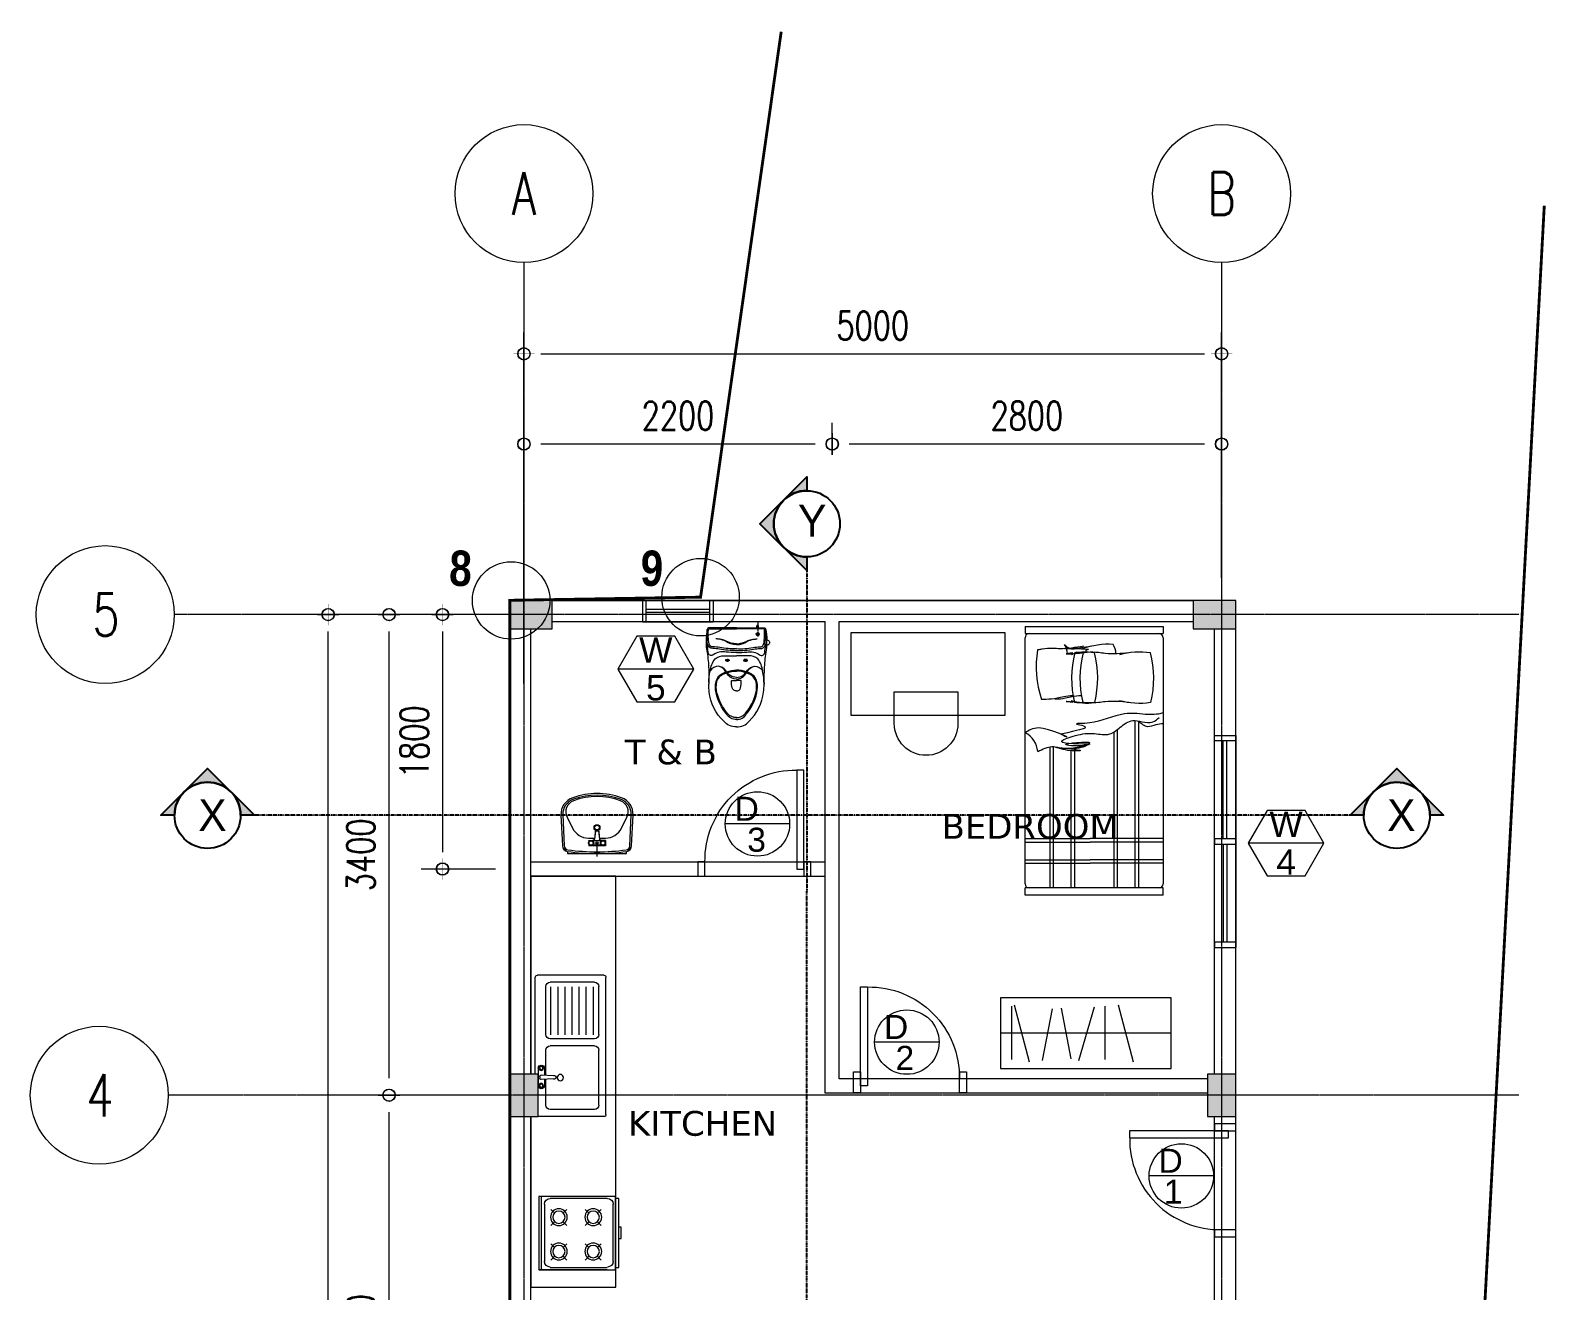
# Model space of a CAD drawing. Header units: millimetres. Extents: x 1634676 to 2568129, y -408635 to -190573.
# Drawn here: x 2377132 to 2387853, y -300348 to -291432 of the extents above; entities that cross this region are included whole.
import ezdxf
from ezdxf.enums import TextEntityAlignment as Align

# ---------------------------------------------------------------- set-up
doc = ezdxf.new("R2010")
doc.units = ezdxf.units.MM
doc.header["$MEASUREMENT"] = 0
doc.linetypes.add('PHANTOM', pattern=[2.5, 1.25, -0.25, 0.25, -0.25, 0.25, -0.25])
doc.linetypes.add('PHANTOM2', pattern=[1.25, 0.625, -0.125, 0.125, -0.125, 0.125, -0.125])
doc.layers.get('0').update_dxf_attribs({"lineweight": 15})
doc.layers.get('Defpoints').update_dxf_attribs({"color": 250})
for name, color, linetype, lineweight in [('.1', 1, 'Continuous', 9), ('.15', 7, 'Continuous', 15), ('.2', 2, 'Continuous', 20), ('.4', 4, 'Continuous', 40), ('door window tag', 1, 'Continuous', 9), ('ST-ANNOT_A', 74, 'Continuous', 20), ('ST-DIM_E', 250, 'Continuous', 13), ('ST-GRID_E', 250, 'PHANTOM', 15), ('ST-HATCH_E', 250, 'Continuous', 9), ('text 3', 3, 'Continuous', 0)]:
    doc.layers.add(name, color=color, linetype=linetype, lineweight=lineweight)
for name, color, linetype in [('3', 3, 'Continuous'), ('Layer3', 3, 'Continuous'), ('TXT', 4, 'Continuous')]:
    doc.layers.add(name, color=color, linetype=linetype)
doc.styles.add('ARIAL', font='arial.ttf')
doc.styles.add('ST_TEXT', font='romans.shx', dxfattribs={"width": 0.75})
doc.styles.get("Standard").update_dxf_attribs({"font": 'GOTHIC.TTF'})
doc.styles.add('txt100-1', font='swisscb.ttf', dxfattribs={"height": 0.35})
doc.styles.add('VERDANA', font='verdana.ttf')
doc.dimstyles.new('ST_D100', dxfattribs={"dimscale": 100, "dimtxt": 2, "dimasz": 1.2, "dimexe": 1.5, "dimexo": 1, "dimgap": 1, "dimtad": 1, "dimdec": 0, "dimzin": 1, "dimdsep": 46, "dimtxsty": 'ST_TEXT', "dimblk": 'OpenIndicator', "dimcen": 1, "dimclrd": 256, "dimclre": 256, "dimclrt": 7, "dimadec": 0, "dimazin": 0, "dimtfac": 1, "dimtdec": 0, "dimtix": 1, "dimtmove": 2, "dimatfit": 3, "dimldrblk": 'OPEN90', "dimfxl": 0.075, "dimlwd": -1, "dimlwe": -1, "dimarcsym": 0})

# ---------------------------------------------------------------- blocks, each defined once
blk = doc.blocks.new('546456464')
at = {"layer": '.1', "color": 3}
for points in [[(1493407, -121083), (1493407, -121567), (1493407, -121025), (1493926, -121025), (1493926, -121567), (1493407, -121567)], [(1493423, -121025), (1493423, -121001), (1493910, -121001), (1493910, -121025)], [(1493627, -121001), (1493627, -120985), (1493709, -120985), (1493709, -121001)], [(1493423, -121488), (1493423, -121083)], [(1493466, -121041), (1493870, -121041)], [(1493505, -121154), (1493476, -121125)], [(1493563, -121154), (1493590, -121125)], [(1493748, -121154), (1493719, -121125)], [(1493807, -121154), (1493833, -121125)], [(1493910, -121083), (1493910, -121488)], [(1493505, -121210), (1493476, -121239)], [(1493563, -121210), (1493590, -121239)], [(1493748, -121210), (1493719, -121239)], [(1493807, -121210), (1493833, -121239)], [(1493505, -121398), (1493476, -121369)], [(1493505, -121453), (1493476, -121482)], [(1493563, -121398), (1493590, -121369)], [(1493563, -121453), (1493590, -121482)], [(1493748, -121398), (1493719, -121369)], [(1493748, -121453), (1493719, -121482)], [(1493807, -121398), (1493833, -121369)], [(1493807, -121453), (1493833, -121482)], [(1493926, -121551), (1493407, -121551)], [(1493870, -121527), (1493466, -121527)]]:
    blk.add_lwpolyline(points, dxfattribs=at)
for centre, radius in [((1493536, -121182), 59.5), ((1493536, -121182), 43.6), ((1493779, -121182), 59.5), ((1493779, -121182), 43.6), ((1493536, -121425), 59.5), ((1493536, -121425), 43.6), ((1493779, -121425), 59.5), ((1493779, -121425), 43.6)]:
    blk.add_circle(centre, radius, dxfattribs=at)
for centre, start, end in [((1493467, -121082), 90, 180), ((1493871, -121082), 0, 90), ((1493467, -121486), 180, 270), ((1493871, -121486), 270, 360)]:
    blk.add_arc(centre, 41, start, end, dxfattribs=at)
blk = doc.blocks.new('2459551449479')
at = {"layer": 'ST-HATCH_E', "color": 1}
for p, q in [((290, 26), (282, 26)), ((312, 26), (282, 26)), ((297, 41), (297, 11)), ((379, 26), (317, 26)), ((342, 32), (357, 32)), ((359, 30), (342, 30)), ((359, 21), (342, 21)), ((342, 19), (357, 19)), ((359, 30), (357, 32)), ((357, 32), (357, 19)), ((359, 21), (357, 19)), ((359, 30), (359, 21)), ((122, -60), (102, -60)), ((112, -64), (112, -44)), ((112, -76), (112, -56)), ((122, -188), (102, -188)), ((112, -172), (112, -192)), ((112, -184), (112, -204))]:
    blk.add_line(p, q, dxfattribs=at)
for points in [[(256, 87, 0.332977), (248, 107, 0.118319), (238, 109, 0.118319), (228, 107, 0.341044), (219, 87, 0.216749), (218, 84), (218, 81, 0.449928), (222, 78, -0.049432), (254, 78, 0.437007), (257, 81), (257, 85, 0.18933), (256, 87)], [(119, -54), (119, -66, -1), (106, -66), (106, -54, -1)], [(119, -54), (119, -66, -1), (106, -66), (106, -54, -1)], [(119, -194), (119, -182, 1), (106, -182), (106, -194, 1)], [(119, -194), (119, -182, 1), (106, -182), (106, -194, 1)]]:
    blk.add_lwpolyline(points, format="xyb", close=True, dxfattribs=at)
for points in [[(-358, -124, -0.232203), (-319, -35, -0.174433), (-112, 68, -0.03147), (-56, 71, -0.03147)], [(-307, -124, -0.25563), (-269, -55, -0.119659), (-118, 20, -0.103174), (-38, 21, -0.232408), (25, -35, -0.090344), (42, -107), (43, -124)], [(-293, -126, -0.219956), (-265, -63, -0.118286), (-117, 13, -0.109776), (-40, 14, -0.232044), (18, -38, -0.09043), (35, -107), (36, -125)], [(219, 89, 0.041013), (154, 80, -0.023082), (34, 71, -0.020841), (-56, 71)], [(-56, 71, -0.052513), (37, 61, -0.139783), (123, 26, -0.164142), (145, -37), (145, -124)], [(-20, -125, -0.222287), (5, -68, -0.029027), (44, -39, 0.208424), (70, 3, 0.292075), (37, 62)], [(-8, -124, -0.140617), (4, -80, -0.093588), (42, -47, 0.23322), (70, 3, 0.255018)], [(167, -124, -0.027608), (171, -51, 0.074263), (170, -2, 0.10869), (151, 39, -0.57652), (168, 76, -0.012948), (218, 81, -0.012948)], [(183, -124, -0.057944), (191, -3, 0.052815), (195, 43, -0.293076), (219, 79, -0.293076)], [(195, -124, -0.05798), (203, -7, 0.05248), (207, 42, -0.359755), (230, 69, -0.063624), (326, 74, -0.41741), (336, 64), (336, -124)], [(256, 87, 0.181108), (254, 88, 0.048177), (221, 87, 0.150706), (219, 87)], [(224, -124, -0.15044), (247, -48, 0.048879), (256, -25, 0.061537), (264, 22)], [(230, -124, -0.122769), (249, -51, 0.082103), (260, -19, 0.036414), (264, 22)], [(342, -124), (342, 68, 0.37029), (330, 83, 0.045983), (259, 90, 0.001799), (256, 90, 0.001799)], [(257, 83, -0.01864), (330, 83)], [(-104, -124, -0.341543), (-83, -95, -0.07795), (-35, -90, -0.460293), (-30, -97, 0.021492), (-31, -124)], [(-358, -124, 0.232203), (-319, -214, 0.174433), (-112, -317, 0.03147), (-56, -320, 0.03147)], [(-307, -124, 0.25563), (-269, -193, 0.119659), (-118, -269, 0.103174), (-38, -269, 0.232408), (25, -214, 0.090344), (42, -142), (43, -124)], [(-293, -123, 0.219956), (-265, -186, 0.118286), (-117, -262, 0.109776), (-40, -263, 0.232044), (18, -211, 0.09043), (35, -142), (36, -124)], [(-104, -124, 0.341543), (-83, -154, 0.07795), (-35, -159, 0.460293), (-30, -152, -0.021492), (-31, -124)], [(342, -124), (342, -317, -0.37029), (330, -332, -0.045983), (259, -339, -0.066349), (154, -329, 0.023082), (34, -320, 0.020841), (-56, -320)], [(-44, -320, 0.045619), (37, -310, 0.139783), (123, -275, 0.164142), (145, -212), (145, -124)], [(-20, -125, 0.217716), (5, -181, 0.029027), (44, -209, -0.208424), (70, -251, -0.292075), (37, -310)], [(-8, -124, 0.140617), (4, -168, 0.093588), (42, -202, -0.23322), (70, -251, -0.255018)], [(167, -124, 0.027608), (171, -198, -0.074263), (170, -246, -0.10869), (151, -288, 0.57652), (168, -325, 0.041432), (330, -332)], [(183, -124, 0.057944), (191, -244, -0.052815), (195, -291, 0.36261), (228, -330)], [(195, -124, 0.05798), (203, -242, -0.05248), (207, -291, 0.359755), (230, -318, 0.063624), (326, -323, 0.41741), (336, -313), (336, -124)], [(224, -124, 0.15044), (247, -201, -0.048879), (256, -224, -0.061537), (264, -271)], [(230, -124, 0.122769), (249, -198, -0.082103), (260, -230, -0.036414), (264, -271)]]:
    blk.add_lwpolyline(points, format="xyb", dxfattribs=at)
blk.add_circle((297, 26), 10.3, dxfattribs=at)
blk = doc.blocks.new('2459551449502')
at = {"layer": '.2', "color": 1, "linetype": 'Continuous', "ltscale": 3}
blk.add_blockref('2459551449479', (-295, 337), dxfattribs=at)
blk = doc.blocks.new('2459551460706')
at = {"color": 2}
for points in [[(339, -202), (389, -202), (389, 498), (339, 498)], [(-361, -252), (-311, -252), (-311, -102), (-361, -102)], [(389, -252), (439, -252), (439, -102), (389, -102)]]:
    blk.add_lwpolyline(points, close=True, dxfattribs=at)
at = {"color": 8}
blk.add_arc((329, -142), 640, 89.0793, 180.9207, dxfattribs=at)
blk = doc.blocks.new('2459551463564')
at = {"color": 2}
for points in [[(100, 50), (50, 50), (50, 750), (100, 750)], [(50, 0), (0, 0), (0, 100), (50, 100)], [(800, 0), (750, 0), (750, 100), (800, 100)]]:
    blk.add_lwpolyline(points, close=True, dxfattribs=at)
at = {"color": 8}
blk.add_arc((110, 110), 640, 359.0793, 90.9207, dxfattribs=at)
blk = doc.blocks.new('2459551449490')
at = {"layer": 'ST-HATCH_E', "color": 1}
for p, q in [((-85, -54), (-45, -51)), ((-84, -55), (-85, -54)), ((-84, -77), (-85, -78)), ((-85, -78), (-45, -81)), ((-84, -55), (-30, -49)), ((-84, -77), (-30, -83)), ((-19, -7), (-19, -33)), ((-19, -7), (-8, -7)), ((-15, -8), (-19, -7)), ((-19, -124), (-19, -99)), ((-15, -8), (-9, -8)), ((-15, -8), (-15, -13)), ((-15, -35), (-15, -97)), ((95, -66), (2, -66)), ((8, -7), (19, -7)), ((9, -8), (15, -8)), ((15, -8), (19, -7)), ((15, -8), (15, -13)), ((15, -35), (15, -97)), ((19, -7), (19, -124)), ((74, -45), (74, -87)), ((-19, -124), (-8, -124)), ((-15, -124), (-19, -124)), ((-15, -124), (-15, -118)), ((-15, -124), (-9, -124)), ((8, -124), (19, -124)), ((9, -124), (15, -124)), ((15, -124), (15, -118)), ((15, -124), (19, -124))]:
    blk.add_line(p, q, dxfattribs=at)
for points in [[(-320, -238, 0.328153), (-197, -321), (19, -311, 0.357797), (59, -276, 0.075286), (59, 144, 0.357797), (19, 179), (-197, 189, 0.328153), (-320, 107, 0.174703)], [(20, -298, 0.362688), (48, -272, 0.067947), (48, 141, 0.362688), (20, 166), (-199, 176, 0.329049), (-310, 101, 0.173013), (-310, -233, 0.329049), (-199, -308)]]:
    blk.add_lwpolyline(points, format="xyb", close=True, dxfattribs=at)
for points in [[(-35, -50), (-35, -5, 0.283963), (-105, 107), (-183, 146, 0.447772), (-299, 100, 0.176211), (-299, -232, 0.447772), (-183, -278), (-105, -239, 0.283963), (-35, -127), (-35, -82, 0.283963)], [(-97, -54, 0.017579), (-98, -53, 2.077742)], [(-92, -53, 0.015817), (-93, -52, 2.688714)]]:
    blk.add_lwpolyline(points, format="xyb", dxfattribs=at)
blk.add_lwpolyline([(59, -275), (74, -275), (74, 143), (59, 143)], dxfattribs=at)
for centre, radius in [((-109, -66), 20.9), ((-109, -66), 16.7), ((0, -24), 18.4), ((0, -108), 18.4), ((0, -24), 14.4), ((0, -108), 14.4), ((0, -66), 7.95)]:
    blk.add_circle(centre, radius, dxfattribs=at)
for centre, radius, start, end in [((18, 103), 63.2, 52.845, 87.9653), ((-3, -66), 82.8, 171.872, 188.128), ((-3, -66), 81.8, 172.2121, 187.7879), ((-36, -33), 16.7, 285.0613, 0), ((-36, -99), 16.7, 0, 74.9387), ((-32, -33), 16.7, 275.9777, 353.3473), ((-32, -99), 16.7, 6.6527, 84.0223), ((-24, -24), 9.61, 315.8561, 44.1439), ((-24, -108), 9.61, 315.8561, 44.1439), ((0, 0), 9.61, 225.8561, 314.1439), ((0, -48), 9.61, 45.8561, 134.1439), ((0, -84), 9.61, 225.8561, 314.1439), ((24, -24), 9.61, 135.8561, 224.1439), ((24, -108), 9.61, 135.8561, 224.1439), ((0, -132), 9.61, 45.8561, 134.1439), ((18, -235), 63.2, 272.0347, 307.155)]:
    blk.add_arc(centre, radius, start, end, dxfattribs=at)
blk.add_point((74, -66), dxfattribs=at)
blk = doc.blocks.new('879789879789')
at = {"layer": 'ST-HATCH_E', "color": 1}
for p, q in [((1797798, -81433), (1797798, -80963)), ((1798783, -80948), (1797813, -80948)), ((1798218, -81023), (1797878, -81023)), ((1798507, -81023), (1798328, -81023)), ((1798455, -80969), (1798579, -80969)), ((1798455, -81012), (1798507, -81012)), ((1798510, -81076), (1798505, -80990)), ((1798515, -80980), (1798525, -80980)), ((1798531, -81077), (1798535, -80990)), ((1798718, -81023), (1798533, -81023)), ((1798534, -81012), (1798579, -81012)), ((1798798, -81433), (1798798, -80963)), ((1797848, -81368), (1797848, -81053)), ((1798219, -81059), (1797879, -81059)), ((1798219, -81109), (1797879, -81109)), ((1798248, -81368), (1798248, -81053)), ((1798298, -81368), (1798298, -81053)), ((1798510, -81076), (1798508, -81080)), ((1798517, -81094), (1798523, -81094)), ((1798532, -81080), (1798531, -81077)), ((1798748, -81368), (1798748, -81053)), ((1798219, -81159), (1797879, -81159)), ((1798219, -81209), (1797879, -81209)), ((1798219, -81259), (1797879, -81259)), ((1798219, -81309), (1797879, -81309)), ((1798219, -81359), (1797879, -81359)), ((1798783, -81448), (1797813, -81448)), ((1798218, -81398), (1797878, -81398)), ((1798718, -81398), (1798328, -81398))]:
    blk.add_line(p, q, dxfattribs=at)
for centre, radius in [((1798455, -80990), 15.9), ((1798455, -80990), 11.4), ((1798579, -80990), 15.9), ((1798579, -80990), 11.4), ((1798522, -81125), 22.7)]:
    blk.add_circle(centre, radius, dxfattribs=at)
for centre, radius, start, end in [((1797813, -80963), 15, 90, 180), ((1797878, -81053), 30, 90, 180), ((1798218, -81053), 30, 0, 90), ((1798328, -81053), 30, 90, 180), ((1798455, -80990), 21.5, 90, 270), ((1798515, -80990), 10, 90, 183.2996), ((1798525, -80990), 10, 357.0819, 90), ((1798579, -80990), 21.5, 270, 90), ((1798718, -81053), 30, 0, 90), ((1798783, -80963), 15, 0, 90), ((1798517, -81084), 10, 152.1728, 270), ((1798523, -81084), 10, 270, 24.7752), ((1797878, -81368), 30, 180, 270), ((1798218, -81368), 30, 270, 0), ((1798328, -81368), 30, 180, 270), ((1798718, -81368), 30, 270, 0), ((1797813, -81433), 15, 180, 270), ((1798783, -81433), 15, 270, 0)]:
    blk.add_arc(centre, radius, start, end, dxfattribs=at)
blk = doc.blocks.new('erwrwrwrwrw')
at = {"layer": '.1'}
for p, q in [((1155326, -12410), (1155326, -11433)), ((1155326, -11433), (1155376, -11433)), ((1155376, -12410), (1155376, -11433)), ((1155406, -11433), (1157146, -11433)), ((1157176, -11433), (1157176, -12410)), ((1157226, -11433), (1157176, -11433)), ((1157226, -11433), (1157226, -12410)), ((1155326, -12410), (1155376, -12410)), ((1157146, -12410), (1155406, -12410)), ((1157226, -12410), (1157176, -12410))]:
    blk.add_line(p, q, dxfattribs=at)
at = {"layer": '.1', "color": 250}
for p, q in [((1155551, -11433), (1155551, -11894)), ((1155576, -11433), (1155576, -11894)), ((1155701, -11433), (1155701, -11894)), ((1155726, -11433), (1155726, -11894)), ((1156373, -11608), (1155376, -11608)), ((1156373, -11633), (1155376, -11633)), ((1156346, -11758), (1155376, -11758)), ((1156346, -11783), (1155376, -11783)), ((1155551, -12410), (1155551, -11894)), ((1155576, -12410), (1155576, -11894)), ((1155701, -12410), (1155701, -11894)), ((1155726, -12410), (1155726, -11894)), ((1156478, -12060), (1155376, -12060)), ((1156495, -12085), (1155376, -12085)), ((1156560, -12210), (1155376, -12210)), ((1156557, -12235), (1155376, -12235))]:
    blk.add_line(p, q, dxfattribs=at)
at = {"layer": '.1'}
for centre, radius, start, end in [((1155406, -11463), 30, 90, 180), ((1156330, -11363), 160, 273.8468, 334.0362), ((1157146, -11463), 30, 0, 90), ((1156940, -12242), 730, 80.4929, 108.356), ((1157000, -11866), 316, 160.1865, 190.4708), ((1156860, -12492), 730, 75.7334, 103.5965), ((1156728, -11866), 316, 349.5292, 19.8135), ((1157028, -11597), 136, 271.9046, 301.478), ((1157135, -11771), 67.9, 121.6863, 187.7886), ((1156860, -12551), 730, 75.7334, 103.5965), ((1156940, -12585), 730, 80.4929, 81.7892), ((1156546, -12026), 554, 356.8474, 19.7008), ((1156860, -11245), 702, 255.8807, 284.7693), ((1157238, -12244), 554, 165.0587, 187.9122), ((1156490, -12244), 554, 352.0878, 14.9413), ((1157028, -11940), 136, 271.9046, 301.478), ((1156860, -11642), 702, 255.8807, 284.7693), ((1155406, -12380), 30, 180, 270), ((1157146, -12380), 30, 270, 0)]:
    blk.add_arc(centre, radius, start, end, dxfattribs=at)
for points, knots in [([(1156463, -11687), (1156457, -11701), (1156416, -11787), (1156544, -11539), (1156491, -11460), (1156473, -11433)], [0, 0, 0, 0, 0.0379544, 0.2406216, 0.3413751, 0.3413751, 0.3413751, 0.3413751]), ([(1156394, -11892), (1156379, -11861), (1156352, -11807), (1156375, -11607), (1156346, -11907), (1156343, -11707), (1156391, -11630), (1156356, -11557), (1156340, -11523)], [0, 0, 0, 0, 0.1195517, 0.2080731, 0.345833, 0.434523, 0.5519794, 0.6560864, 0.6560864, 0.6560864, 0.6560864]), ([(1156736, -11772), (1156734, -11748), (1156730, -11712), (1156714, -11650), (1156710, -11597), (1156710, -11560), (1156710, -11549)], [0.1046256, 0.1046256, 0.1046256, 0.1046256, 0.1680349, 0.2150907, 0.29477, 0.3274639, 0.3274639, 0.3274639, 0.3274639]), ([(1157086, -11846), (1157077, -11790), (1157064, -11719), (1157072, -11621), (1157068, -11568), (1157062, -11532), (1157060, -11522)], [0, 0, 0, 0, 0.1680349, 0.2150907, 0.29477, 0.3253986, 0.3253986, 0.3253986, 0.3253986]), ([(1156394, -11892), (1156386, -11859), (1156375, -11810), (1156395, -11646), (1156426, -11978), (1156350, -11765), (1156363, -11694), (1156372, -11647)], [0, 0, 0, 0, 0.114615, 0.171175, 0.3409631, 0.4240751, 0.5916314, 0.5916314, 0.5916314, 0.5916314]), ([(1156394, -11892), (1156395, -11782), (1156397, -11617), (1156465, -11811), (1156475, -11911), (1156449, -12031), (1156516, -12109), (1156571, -12182), (1156550, -12263), (1156540, -12333), (1156569, -12367), (1156581, -12381)], [0, 0, 0, 0, 0.1989213, 0.3004601, 0.4364272, 0.5446855, 0.632864, 0.7327237, 0.7977074, 0.8760429, 0.9289444, 0.9289444, 0.9289444, 0.9289444]), ([(1156736, -11831), (1156734, -11807), (1156730, -11771), (1156715, -11711), (1156711, -11671), (1156710, -11646)], [0.1046256, 0.1046256, 0.1046256, 0.1046256, 0.1680349, 0.2150907, 0.2891451, 0.2891451, 0.2891451, 0.2891451]), ([(1156604, -12282), (1156611, -12233), (1156619, -12101), (1156531, -11926), (1156544, -11735), (1156517, -11909), (1156494, -11821), (1156463, -11687)], [0.127935, 0.127935, 0.127935, 0.127935, 0.2747002, 0.529012, 0.6782215, 0.8560087, 0.9327095, 0.9327095, 0.9327095, 0.9327095]), ([(1156689, -11771), (1156694, -11714), (1156701, -11697), (1156684, -11884), (1156684, -11831), (1156687, -11793), (1156688, -11782)], [0, 0, 0, 0, 0.1680349, 0.2150907, 0.29477, 0.3274639, 0.3274639, 0.3274639, 0.3274639]), ([(1157039, -11771), (1157034, -11714), (1157027, -11697), (1157044, -11884), (1157044, -11831), (1157041, -11795), (1157040, -11784)], [0, 0, 0, 0, 0.1680349, 0.2150907, 0.29477, 0.3253986, 0.3253986, 0.3253986, 0.3253986]), ([(1157086, -11904), (1157077, -11849), (1157064, -11778), (1157072, -11679), (1157068, -11911), (1157062, -11875), (1157060, -11865)], [0, 0, 0, 0, 0.1680349, 0.2150907, 0.29477, 0.3253986, 0.3253986, 0.3253986, 0.3253986]), ([(1156689, -12168), (1156694, -12112), (1156701, -12040), (1156684, -11943), (1156684, -11889), (1156687, -11852), (1156688, -11841)], [0, 0, 0, 0, 0.1680349, 0.2150907, 0.29477, 0.3274639, 0.3274639, 0.3274639, 0.3274639]), ([(1157039, -12168), (1157034, -12112), (1157027, -12040), (1157044, -11943), (1157044, -11890), (1157041, -11853), (1157040, -11843)], [0, 0, 0, 0, 0.1680349, 0.2150907, 0.29477, 0.3253986, 0.3253986, 0.3253986, 0.3253986]), ([(1156537, -12410), (1156536, -12393), (1156533, -12356), (1156503, -12293), (1156538, -12256), (1156557, -12235)], [0, 0, 0, 0, 0.051779, 0.1122558, 0.1884361, 0.1884361, 0.1884361, 0.1884361]), ([(1156614, -12410), (1156611, -12399), (1156603, -12368), (1156603, -12325), (1156604, -12293), (1156604, -12282)], [0, 0, 0, 0, 0.0336705, 0.0971123, 0.1290624, 0.1290624, 0.1290624, 0.1290624])]:
    blk.add_open_spline(points, degree=3, knots=knots, dxfattribs=at)
blk = doc.blocks.new('DFGDGDG')
blk.add_wipeout([(1492594, -120456), (1492594, -120256), (1492294, -120256), (1492294, -120456)]).dxf.layer = 'ST-HATCH_E'
at = {"layer": 'ST-HATCH_E'}
blk.add_hatch(color=256, dxfattribs=at).paths.add_polyline_path([(1492294, -120256), (1492594, -120256), (1492594, -120456), (1492294, -120456)])
at = {"layer": '.15', "color": 6}
blk.add_lwpolyline([(1492294, -120456), (1492294, -120256), (1492594, -120256), (1492594, -120456)], close=True, dxfattribs=at)
blk = doc.blocks.new('2459551433472')
at = {"layer": '.2'}
for p, rotation in [((1492689, -118456), 180), ((1497525, -118456), 179.9999999999999), ((-120161, -1493944), 90), ((-115225, -1493944), 90), ((-120161, -1497271), 90), ((-115225, -1497271), 90), ((-120161, -1499472), 90), ((-115225, -1500572), 90), ((-120161, -1502422), 90), ((-115225, -1502422), 90)]:
    blk.add_blockref('DFGDGDG', p, dxfattribs=dict(at, rotation=rotation))
blk = doc.blocks.new('KJJHKJHKHJKHJKHJK')
at = {"color": 1}
blk.add_wipeout([(1752768.1, -135611.5), (1753768.1, -135611.5), (1753768.1, -135511.5), (1752768.1, -135511.5)], dxfattribs=at).dxf.layer = '.15'
at = {"layer": '.15', "color": 2}
for p, q in [((1753255.6, -135553.4), (1752793.1, -135553.4)), ((1753255.6, -135570.1), (1752793.1, -135570.1)), ((1753280.6, -135553.4), (1753743.1, -135553.4)), ((1753280.6, -135570.1), (1753743.1, -135570.1))]:
    blk.add_line(p, q, dxfattribs=at)
at = {"layer": '.15', "color": 1}
for points in [[(1752768.1, -135511.5), (1753768.1, -135511.5)], [(1752768.1, -135511.5), (1752793.1, -135511.5), (1752793.1, -135611.5), (1752768.1, -135611.5), (1752768.1, -135524)], [(1752768.1, -135611.5), (1752768.1, -135511.5)], [(1753280.6, -135511.5), (1753255.6, -135511.5), (1753255.6, -135611.5), (1753280.6, -135611.5), (1753280.6, -135511.5)], [(1753768.1, -135511.5), (1753743.1, -135511.5), (1753743.1, -135611.5), (1753768.1, -135611.5), (1753768.1, -135524)], [(1753768.1, -135611.5), (1753768.1, -135511.5)], [(1753768.1, -135611.5), (1752768.1, -135611.5)]]:
    blk.add_lwpolyline(points, dxfattribs=at)
blk = doc.blocks.new('2459561371076')
at = {"layer": '.15', "color": 1}
for p, q in [((500, 150), (0, 150)), ((475, 0), (475, 150)), ((475, 150), (500, 150)), ((500, 150), (500, 0)), ((0, 0), (500, 0)), ((500, 0), (475, 0))]:
    blk.add_line(p, q, dxfattribs=at)
at = {"layer": '.15', "color": 2}
for p, q in [((475, 86), (25, 86)), ((475, 64), (25, 64))]:
    blk.add_line(p, q, dxfattribs=at)
at = {"layer": '.15', "color": 1}
for points in [[(0, 0), (25, 0), (25, 150), (0, 150), (0, 13)], [(0, 150), (0, 0)]]:
    blk.add_lwpolyline(points, dxfattribs=at)
blk = doc.blocks.new('2459561371122')
at = {"layer": '.2', "color": 1, "linetype": 'Continuous', "ltscale": 3}
blk.add_blockref('2459561371076', (-377, -253), dxfattribs=at)
blk = doc.blocks.new('SDFDSFFFF')
at = {"layer": '3'}
h = blk.add_hatch(color=256, dxfattribs=at)
edge = h.paths.add_edge_path()
edge.add_line((2382626, -295157), (2382626, -295254))
edge.add_line((2382626, -295254), (2382294, -294923))
edge.add_line((2382294, -294923), (2382626, -294591))
edge.add_line((2382626, -294591), (2382626, -294688))
edge.add_arc((2382626, -294923), 234, 90, 270)
h = blk.add_hatch(color=256, dxfattribs=at)
edge = h.paths.add_edge_path()
edge.add_line((2378152, -296985), (2378055, -296985))
edge.add_line((2378055, -296985), (2378386, -296654))
edge.add_line((2378386, -296654), (2378717, -296985))
edge.add_line((2378717, -296985), (2378620, -296985))
edge.add_arc((2378386, -296985), 234, 0, 180)
h = blk.add_hatch(color=256, dxfattribs=at)
edge = h.paths.add_edge_path()
edge.add_line((2386566, -296985), (2386469, -296985))
edge.add_line((2386469, -296985), (2386800, -296654))
edge.add_line((2386800, -296654), (2387131, -296985))
edge.add_line((2387131, -296985), (2387034, -296985))
edge.add_arc((2386800, -296985), 234, 0, 180)
h = blk.add_hatch(color=256, dxfattribs=at)
edge = h.paths.add_edge_path()
edge.add_line((2382617, -308817), (2382617, -308915))
edge.add_line((2382617, -308915), (2382286, -308583))
edge.add_line((2382286, -308583), (2382617, -308252))
edge.add_line((2382617, -308252), (2382617, -308349))
edge.add_arc((2382617, -308583), 234, 90, 270)
at = {"layer": '3', "linetype": 'PHANTOM2', "ltscale": 10}
for p, q in [((2382626, -295157), (2382617, -308349)), ((2386566, -296985), (2378620, -296985))]:
    blk.add_line(p, q, dxfattribs=at)
at = {"layer": '3'}
for points in [[(2382626, -295157), (2382626, -295254), (2382294, -294923), (2382626, -294591), (2382626, -294688, 1)], [(2378152, -296985), (2378055, -296985), (2378386, -296654), (2378717, -296985), (2378620, -296985, 1)], [(2386566, -296985), (2386469, -296985), (2386800, -296654), (2387131, -296985), (2387034, -296985, 1)], [(2382617, -308817), (2382617, -308915), (2382286, -308583), (2382617, -308252), (2382617, -308349, 1)]]:
    blk.add_lwpolyline(points, format="xyb", close=True, dxfattribs=at)
for centre in [(2382626, -294923), (2378386, -296985), (2386800, -296985), (2382617, -308583)]:
    blk.add_circle(centre, 234, dxfattribs=at)
at = {"layer": 'Layer3'}
for s, p in [('Y', (2382563, -295014)), ('X', (2378320, -297096)), ('X', (2386731, -297096)), ('Y', (2382543, -308689))]:
    blk.add_text(s, height=225, dxfattribs=at).set_placement(p)
blk = doc.blocks.new('OpenIndicator')
at = {"layer": 'ST-DIM_E'}
h = blk.add_hatch(color=255, dxfattribs=at)
h.paths.add_polyline_path([(0.35, 0), (0.365, 0, 0.414214), (0, 0.365), (0, 0.35, -0.414214)])
h.paths.add_polyline_path([(0, 0.35), (0, 0.365, 0.414214), (-0.365, 0), (-0.35, 0, -0.414214)])
h.paths.add_polyline_path([(0, -0.35), (0, -0.365, 0.414214), (0.365, 0), (0.35, 0, -0.414214)])
h.paths.add_polyline_path([(-0.35, 0), (-0.365, 0, 0.414214), (0, -0.365), (0, -0.35, -0.414214)])
at = {"layer": 'ST-DIM_E', "color": 255}
blk.add_line((0, 0.634), (0, -0.634), dxfattribs=at)
at = {"layer": 'ST-DIM_E', "color": 255, "const_width": 0.01}
blk.add_lwpolyline([(-0.63, 0), (0.63, 0)], dxfattribs=at)
at = {"layer": 'ST-DIM_E', "color": 255}
for radius in [0.365, 0.35]:
    blk.add_circle((0, 0), radius, dxfattribs=at)
blk = doc.blocks.new('*D1547')
at = {"layer": 'Defpoints', "color": 0, "linetype": 'Continuous', "ltscale": 3, "transparency": 16777216}
for p in [(2380213, -295565), (2380048, -297365), (2380524, -297365)]:
    blk.add_point(p, dxfattribs=at)
at = {"layer": 'ST-DIM_E', "ltscale": 3, "transparency": 16777216}
for p, q in [((2380113, -295565), (2379898, -295565)), ((2380048, -295685), (2380048, -297245)), ((2380424, -297365), (2379898, -297365))]:
    blk.add_line(p, q, dxfattribs=at)
at = {"layer": 'ST-DIM_E', "linetype": 'Continuous', "ltscale": 3, "transparency": 16777216, "xscale": 120, "yscale": 120, "zscale": 120}
for p, rotation in [((2380048, -295565), 90), ((2380048, -297365), 270)]:
    blk.add_blockref('OpenIndicator', p, dxfattribs=dict(at, rotation=rotation))
at = {"layer": 'ST-DIM_E', "color": 7, "linetype": 'Continuous', "ltscale": 3, "transparency": 16777216, "insert": (2379848, -296465), "char_height": 200, "attachment_point": 5, "rotation": 90, "style": 'ST_TEXT'}
blk.add_mtext('1800', dxfattribs=at)
blk = doc.blocks.new('_Open90')
at = {"color": 0, "linetype": 'ByBlock', "lineweight": -2}
for p, q in [((0, 0), (-1, 0)), ((-0.5, 0.5), (0, 0)), ((0, 0), (-0.5, -0.5))]:
    blk.add_line(p, q, dxfattribs=at)
blk = doc.blocks.new('*U1395')
at = {"layer": 'ST-ANNOT_A', "color": 70, "linetype": 'Continuous', "ltscale": 10}
blk.add_circle((0, 1300), 1300, dxfattribs=at)
at = {"layer": 'ST-GRID_E', "ltscale": 5}
blk.add_line((0, 0), (0, -44746), dxfattribs=at)
at = {"layer": 'ST-ANNOT_A', "color": 7, "style": 'ST_TEXT', "width": 0.75}
blk.add_attdef('A', text='', height=800, dxfattribs=at).set_placement((0, 1300), align=Align.MIDDLE_CENTER)
blk = doc.blocks.new('*U1396')
at = {"layer": 'ST-ANNOT_A', "color": 70, "linetype": 'Continuous', "ltscale": 10}
blk.add_circle((0, 1300), 1300, dxfattribs=at)
at = {"layer": 'ST-GRID_E', "ltscale": 5}
blk.add_line((0, 0), (0, -44719), dxfattribs=at)
at = {"layer": 'ST-ANNOT_A', "color": 7, "style": 'ST_TEXT', "width": 0.75}
blk.add_attdef('A', text='', height=800, dxfattribs=at).set_placement((0, 1300), align=Align.MIDDLE_CENTER)
blk = doc.blocks.new('*U1398')
at = {"layer": 'ST-ANNOT_A', "color": 70, "linetype": 'Continuous', "ltscale": 10}
blk.add_circle((-4087, 0), 1300, dxfattribs=at)
at = {"layer": 'ST-GRID_E', "ltscale": 5}
blk.add_line((22694, 0), (-2787, 0), dxfattribs=at)
at = {"layer": 'ST-ANNOT_A', "color": 7, "style": 'ST_TEXT', "width": 0.75}
blk.add_attdef('A', text='', height=800, dxfattribs=at).set_placement((-4074, 0), align=Align.MIDDLE_CENTER)
blk = doc.blocks.new('*D1548')
at = {"layer": 'Defpoints', "color": 0, "linetype": 'Continuous', "ltscale": 3, "transparency": 16777216}
for p in [(2385560, -293721), (2385560, -295405), (2380624, -296152)]:
    blk.add_point(p, dxfattribs=at)
at = {"layer": 'ST-DIM_E', "ltscale": 3, "transparency": 16777216}
for p, q in [((2380624, -296052), (2380624, -293571)), ((2385560, -295305), (2385560, -293571)), ((2380744, -293721), (2385440, -293721))]:
    blk.add_line(p, q, dxfattribs=at)
at = {"layer": 'ST-DIM_E', "linetype": 'Continuous', "ltscale": 3, "transparency": 16777216, "xscale": 120, "yscale": 120, "zscale": 120, "rotation": 180}
blk.add_blockref('OpenIndicator', (2380624, -293721), dxfattribs=at)
at = {"layer": 'ST-DIM_E', "linetype": 'Continuous', "ltscale": 3, "transparency": 16777216, "xscale": 120, "yscale": 120, "zscale": 120}
blk.add_blockref('OpenIndicator', (2385560, -293721), dxfattribs=at)
at = {"layer": 'ST-DIM_E', "color": 7, "linetype": 'Continuous', "ltscale": 3, "transparency": 16777216, "insert": (2383092, -293521), "char_height": 200, "attachment_point": 5, "style": 'ST_TEXT'}
blk.add_mtext('5000', dxfattribs=at)
blk = doc.blocks.new('*D1549')
at = {"layer": 'Defpoints', "color": 0, "linetype": 'Continuous', "ltscale": 3, "transparency": 16777216}
for p in [(2382805, -294359), (2382805, -294419), (2385560, -294419)]:
    blk.add_point(p, dxfattribs=at)
at = {"layer": 'ST-DIM_E', "ltscale": 3, "transparency": 16777216}
for p, q in [((2382805, -294319), (2382805, -294209)), ((2385560, -294319), (2385560, -294209)), ((2385440, -294359), (2382925, -294359))]:
    blk.add_line(p, q, dxfattribs=at)
at = {"layer": 'ST-DIM_E', "linetype": 'Continuous', "ltscale": 3, "transparency": 16777216, "xscale": 120, "yscale": 120, "zscale": 120, "rotation": 180}
blk.add_blockref('OpenIndicator', (2382805, -294359), dxfattribs=at)
at = {"layer": 'ST-DIM_E', "linetype": 'Continuous', "ltscale": 3, "transparency": 16777216, "xscale": 120, "yscale": 120, "zscale": 120}
blk.add_blockref('OpenIndicator', (2385560, -294359), dxfattribs=at)
at = {"layer": 'ST-DIM_E', "color": 7, "linetype": 'Continuous', "ltscale": 3, "transparency": 16777216, "insert": (2384182, -294159), "char_height": 200, "attachment_point": 5, "style": 'ST_TEXT'}
blk.add_mtext('2800', dxfattribs=at)
blk = doc.blocks.new('*D1550')
at = {"layer": 'Defpoints', "color": 0, "linetype": 'Continuous', "ltscale": 3, "transparency": 16777216}
for p in [(2380624, -294359), (2380624, -294500), (2382805, -294500)]:
    blk.add_point(p, dxfattribs=at)
at = {"layer": 'ST-DIM_E', "ltscale": 3, "transparency": 16777216}
for p, q in [((2380624, -294400), (2380624, -294209)), ((2382805, -294400), (2382805, -294209)), ((2382685, -294359), (2380744, -294359))]:
    blk.add_line(p, q, dxfattribs=at)
at = {"layer": 'ST-DIM_E', "linetype": 'Continuous', "ltscale": 3, "transparency": 16777216, "xscale": 120, "yscale": 120, "zscale": 120, "rotation": 180}
blk.add_blockref('OpenIndicator', (2380624, -294359), dxfattribs=at)
at = {"layer": 'ST-DIM_E', "linetype": 'Continuous', "ltscale": 3, "transparency": 16777216, "xscale": 120, "yscale": 120, "zscale": 120}
blk.add_blockref('OpenIndicator', (2382805, -294359), dxfattribs=at)
at = {"layer": 'ST-DIM_E', "color": 7, "linetype": 'Continuous', "ltscale": 3, "transparency": 16777216, "insert": (2381714, -294159), "char_height": 200, "attachment_point": 5, "style": 'ST_TEXT'}
blk.add_mtext('2200', dxfattribs=at)
blk = doc.blocks.new('*D1553')
at = {"layer": 'Defpoints', "color": 0, "linetype": 'Continuous', "ltscale": 3, "transparency": 16777216}
for p in [(2379670, -298965), (2380439, -298965), (2380244, -302293)]:
    blk.add_point(p, dxfattribs=at)
at = {"layer": 'ST-DIM_E', "ltscale": 3, "transparency": 16777216}
for p, q in [((2380339, -298965), (2379520, -298965)), ((2379670, -302173), (2379670, -299085)), ((2380144, -302293), (2379520, -302293))]:
    blk.add_line(p, q, dxfattribs=at)
at = {"layer": 'ST-DIM_E', "linetype": 'Continuous', "ltscale": 3, "transparency": 16777216, "xscale": 120, "yscale": 120, "zscale": 120}
for p, rotation in [((2379670, -298965), 90), ((2379670, -302293), 270)]:
    blk.add_blockref('OpenIndicator', p, dxfattribs=dict(at, rotation=rotation))
at = {"layer": 'ST-DIM_E', "color": 7, "linetype": 'Continuous', "ltscale": 3, "transparency": 16777216, "insert": (2379470, -300629), "char_height": 200, "attachment_point": 5, "rotation": 90, "style": 'ST_TEXT'}
blk.add_mtext('3300', dxfattribs=at)
blk = doc.blocks.new('*D1554')
at = {"layer": 'Defpoints', "color": 0, "linetype": 'Continuous', "ltscale": 3, "transparency": 16777216}
for p in [(2379670, -295565), (2380474, -295565), (2380524, -298965)]:
    blk.add_point(p, dxfattribs=at)
at = {"layer": 'ST-DIM_E', "ltscale": 3, "transparency": 16777216}
for p, q in [((2380374, -295565), (2379520, -295565)), ((2379670, -298845), (2379670, -295685)), ((2380424, -298965), (2379520, -298965))]:
    blk.add_line(p, q, dxfattribs=at)
at = {"layer": 'ST-DIM_E', "linetype": 'Continuous', "ltscale": 3, "transparency": 16777216, "xscale": 120, "yscale": 120, "zscale": 120}
for p, rotation in [((2379670, -295565), 90), ((2379670, -298965), 270)]:
    blk.add_blockref('OpenIndicator', p, dxfattribs=dict(at, rotation=rotation))
at = {"layer": 'ST-DIM_E', "color": 7, "linetype": 'Continuous', "ltscale": 3, "transparency": 16777216, "insert": (2379470, -297265), "char_height": 200, "attachment_point": 5, "rotation": 90, "style": 'ST_TEXT'}
blk.add_mtext('3400', dxfattribs=at)
blk = doc.blocks.new('*D1555')
at = {"layer": 'Defpoints', "color": 0, "linetype": 'Continuous', "ltscale": 3, "transparency": 16777216}
for p in [(2379239, -295565), (2380339, -295565), (2380339, -307593)]:
    blk.add_point(p, dxfattribs=at)
at = {"layer": 'ST-DIM_E', "ltscale": 3, "transparency": 16777216}
for p, q in [((2380239, -295565), (2379089, -295565)), ((2379239, -307473), (2379239, -295685)), ((2380239, -307593), (2379089, -307593))]:
    blk.add_line(p, q, dxfattribs=at)
at = {"layer": 'ST-DIM_E', "linetype": 'Continuous', "ltscale": 3, "transparency": 16777216, "xscale": 120, "yscale": 120, "zscale": 120}
for p, rotation in [((2379239, -295565), 90), ((2379239, -307593), 270)]:
    blk.add_blockref('OpenIndicator', p, dxfattribs=dict(at, rotation=rotation))
at = {"layer": 'ST-DIM_E', "color": 7, "linetype": 'Continuous', "ltscale": 3, "transparency": 16777216, "insert": (2379039, -301579), "char_height": 200, "attachment_point": 5, "rotation": 90, "style": 'ST_TEXT'}
blk.add_mtext('12000', dxfattribs=at)
blk = doc.blocks.new('*U1397')
at = {"layer": 'ST-ANNOT_A', "color": 70, "linetype": 'Continuous', "ltscale": 10}
blk.add_circle((-4087, 0), 1300, dxfattribs=at)
at = {"layer": 'ST-GRID_E', "ltscale": 5}
blk.add_line((22581, 0), (-2787, 0), dxfattribs=at)
at = {"layer": 'ST-ANNOT_A', "color": 7, "style": 'ST_TEXT', "width": 0.75}
blk.add_attdef('A', text='', height=800, dxfattribs=at).set_placement((-4074, 0), align=Align.MIDDLE_CENTER)
blk = doc.blocks.new('asdsadsadddd')
at = {"color": 6, "linetype": 'PHANTOM2', "ltscale": 10, "const_width": 20}
for points in [[(2382444.3, -291442.4), (2381873.9, -295442.1), (2380524.1, -295464.4), (2380524.1, -309386)], [(2386937.8, -309386), (2387842.8, -292673.4)]]:
    blk.add_lwpolyline(points, dxfattribs=at)
at = {"color": 1}
for centre in [(2380533.6, -295465.3), (2381873.9, -295442.1)]:
    blk.add_circle(centre, 274, dxfattribs=at)
at = {"layer": 'ST-DIM_E', "ltscale": 2, "xscale": 0.375, "yscale": 0.375, "zscale": 0.375}
for name, p, values in [('*U1395', (2380624.1, -293074.5), {'A': 'A'}), ('*U1396', (2385559.7, -293074.5), {'A': 'B'}), ('*U1397', (2379194.4, -295565.2), {'A': '5'}), ('*U1398', (2379152.1, -298965.1), {'A': '4'})]:
    blk.add_blockref(name, p, dxfattribs=at).add_auto_attribs(values)
at = {"layer": 'TXT', "char_height": 250, "width": 1614.286, "attachment_point": 1, "rotation": 358.27783, "style": 'txt100-1'}
for s, insert in [('8', (2380100.1, -295110.4)), ('9', (2381453.6, -295110.4))]:
    blk.add_mtext(s, dxfattribs=dict(at, insert=insert))
at = {"layer": 'ST-DIM_E', "color": 1, "linetype": 'Continuous', "ltscale": 3}
for base, p1, p2, angle, text, picture, middle in [((2385559.7, -293721.3), (2380624.1, -296152.2), (2385559.7, -295404.5), 180, '5000', '*D1548', (2383091.9, -293521.3)), ((2380624.1, -294359.5), (2382804.8, -294500), (2380624.1, -294500), 180, '2200', '*D1550', (2381714.4, -294159.5)), ((2382804.8, -294359.5), (2385559.7, -294419.2), (2382804.8, -294419.2), 180, '2800', '*D1549', (2384182.2, -294159.5)), ((2379239.1, -295565.2), (2380338.6, -307592.9), (2380338.6, -295565.2), 90, '12000', '*D1555', (2379039.1, -301579)), ((2379670.1, -298965.1), (2380244.1, -302293), (2380439.5, -298965.1), 90, '3300', '*D1553', (2379470.1, -300629.1))]:
    dim = blk.add_linear_dim(base=base, p1=p1, p2=p2, angle=angle, text=text, dimstyle='ST_D100', dxfattribs=at)
    dim.commit()
    dim.dimension.update_dxf_attribs({"geometry": picture, "text_midpoint": middle})
for base, p1, p2, picture, middle in [((2379670.1, -295565.2), (2380524.1, -298965.1), (2380474.1, -295565.2), '*D1554', (2379470.1, -297265.2)), ((2380048.4, -297365.2), (2380213.5, -295565.2), (2380524.1, -297365.2), '*D1547', (2379848.4, -296465.2))]:
    dim = blk.add_linear_dim(base=base, p1=p1, p2=p2, angle=90, dimstyle='ST_D100', dxfattribs=at)
    dim.commit()
    dim.dimension.update_dxf_attribs({"geometry": picture, "text_midpoint": middle})

msp = doc.modelspace()

# ---------------------------------------------------------------- linework, layer by layer
at = {"layer": '.15', "color": 251, "ltscale": 2, "true_color": 0x636466}
msp.add_line((2384361.9, -298355.1), (2384290.3, -298719.4), dxfattribs=at)
at = {"layer": '.15', "color": 1}
msp.add_lwpolyline([(2384029.5, -295693.8), (2382937.8, -295693.8), (2382937.8, -296276.4), (2384029.5, -296276.4)], close=True, dxfattribs=at)
at = {"layer": '.15', "color": 1, "ltscale": 0.5}
msp.add_lwpolyline([(2383244.1, -296335.8), (2383244.1, -296110.8), (2383694.1, -296110.8), (2383694.1, -296335.8, -1)], format="xyb", close=True, dxfattribs=at)
at = {"layer": '.15', "color": 251, "ltscale": 2, "true_color": 0x636466}
msp.add_lwpolyline([(2383996.5, -298277.2), (2383996.5, -298777.2), (2385202.8, -298777.2), (2385202.8, -298277.2)], close=True, dxfattribs=at)
for points in [[(2384074.1, -298336), (2384074.1, -298712.3)], [(2384200.5, -298731.9), (2384093.6, -298327.1)], [(2384495.7, -298708.8), (2384426.2, -298348.8)], [(2384657.9, -298342.8), (2384548.6, -298721.6)], [(2384734.6, -298336), (2384734.6, -298712.3)], [(2384937.6, -298731.9), (2384830.8, -298327.1)], [(2385202.8, -298527.2), (2383996.5, -298527.2)]]:
    msp.add_lwpolyline(points, dxfattribs=at)
at = {"layer": '.2', "color": 1, "linetype": 'Continuous', "ltscale": 3}
for p, q in [((2380524.1, -295465.3), (2385659.7, -295465.2)), ((2380524.1, -305742.8), (2380524.1, -295465.3)), ((2385659.7, -305743.2), (2385659.7, -295465.2)), ((2380674.1, -305592.8), (2380674.1, -295615.3)), ((2380674.1, -295615.3), (2382754.8, -295615.3)), ((2382754.8, -298949.5), (2382754.8, -295615.3)), ((2382854.8, -295615.3), (2385509.7, -295615.3)), ((2382854.8, -298849.5), (2382854.8, -295615.3)), ((2385509.7, -305593.2), (2385509.7, -295615.3)), ((2380674.1, -297315.2), (2382754.8, -297315.2)), ((2380674.1, -297415.2), (2382754.8, -297415.2)), ((2385468, -298849.5), (2382854.8, -298849.5)), ((2385459.7, -298949.5), (2382754.8, -298949.5))]:
    msp.add_line(p, q, dxfattribs=at)
msp.add_lwpolyline([(2381274.1, -297415.2), (2380674.1, -297415.2), (2380674.1, -300322.5), (2381274.1, -300322.5)], close=True, dxfattribs=at)
at = {"layer": 'door window tag'}
msp.add_line((2386284.3, -297182.4), (2385748.5, -297182.4), dxfattribs=at)
msp.add_lwpolyline([(2385882.5, -297414.4), (2386150.3, -297414.4), (2386284.3, -297182.4), (2386150.3, -296950.4), (2385882.5, -296950.4), (2385748.5, -297182.4), (2385882.5, -297414.4)], dxfattribs=at)

# ---------------------------------------------------------------- block references
at = {"layer": '.2', "color": 1, "linetype": 'Continuous', "ltscale": 3, "xscale": -1, "rotation": 270}
msp.add_blockref('2459551449502', (2381915, -295706.3), dxfattribs=at)
at = {"layer": '.2', "color": 1, "linetype": 'Continuous', "ltscale": 3, "xscale": -1}
for name, p in [('2459551463564', (2382654.8, -297415.2)), ('2459551460706', (2383394.1, -298697.3))]:
    msp.add_blockref(name, p, dxfattribs=at)
at = {"layer": '.2', "color": 1, "linetype": 'Continuous', "ltscale": 3, "rotation": 269.9999999999999}
msp.add_blockref('2459551449490', (2381207.1, -297181.3), dxfattribs=at)
at = {"layer": '.2', "linetype": 'Continuous', "xscale": -1, "rotation": 90}
msp.add_blockref('879789879789', (2299756.5, 1499681.4), dxfattribs=at)
at = {"layer": '.2', "xscale": -1, "rotation": 270}
msp.add_blockref('546456464', (2502296.6, -1793606.8), dxfattribs=at)
at = {"layer": '.4', "rotation": 90.00000000000001}
msp.add_blockref('erwrwrwrwrw', (2372736.4, -1452875.2), dxfattribs=at)

# ---------------------------------------------------------------- texts
at = {"layer": '.2', "ltscale": 1000, "char_height": 175, "width": 1602.213, "style": 'VERDANA'}
for s, insert, attachment_point in [('T & B', (2381338.2, -296538.7), 4), ('BEDROOM', (2383579.1, -297065.2), 4), ('KITCHEN', (2382415.1, -299165.8), 6)]:
    msp.add_mtext(s, dxfattribs=dict(at, insert=insert, attachment_point=attachment_point))
at = {"layer": 'text 3', "char_height": 178.6, "width": 681.318, "attachment_point": 5, "style": 'ARIAL'}
for s, insert in [('W', (2386016.4, -297048.5)), ('4', (2386016.4, -297316.3))]:
    msp.add_mtext(s, dxfattribs=dict(at, insert=insert))

# ---------------------------------------------------------------- next in the draw order: block references
at = {"layer": '.2', "color": 1, "linetype": 'Continuous', "ltscale": 3, "xscale": -1}
msp.add_blockref('2459551433472', (2385754.8, -297465.2), dxfattribs=at)

# ---------------------------------------------------------------- next in the draw order: linework, layer by layer
at = {"layer": '.15', "color": 4}
for p, q in [((2382504.2, -297046.1), (2382048.3, -297046.1)), ((2383561.1, -298589.5), (2383105.2, -298589.5)), ((2385503.3, -299536), (2385047.5, -299536))]:
    msp.add_line(p, q, dxfattribs=at)
for centre in [(2382276.2, -297046.1), (2383333.2, -298589.5), (2385275.4, -299536)]:
    msp.add_circle(centre, 227.9, dxfattribs=at)
at = {"layer": 'door window tag'}
msp.add_line((2381825.1, -295950.4), (2381289.4, -295950.4), dxfattribs=at)
msp.add_lwpolyline([(2381423.4, -296182.4), (2381691.2, -296182.4), (2381825.1, -295950.4), (2381691.2, -295718.4), (2381423.4, -295718.4), (2381289.4, -295950.4), (2381423.4, -296182.4)], dxfattribs=at)

# ---------------------------------------------------------------- next in the draw order: block references
at = {"layer": '.2', "color": 1, "linetype": 'Continuous', "ltscale": 3}
msp.add_blockref('2459561371122', (2381841, -295362.5), dxfattribs=at)
at = {"layer": '.2', "linetype": 'Continuous', "xscale": 1.499999997310806, "yscale": 1.499999997310806, "zscale": 1.499999997310806, "rotation": 270}
msp.add_blockref('KJJHKJHKHJKHJKHJK', (2588926.9, 2332731.9), dxfattribs=at)
at = {"layer": '.2', "color": 1, "linetype": 'Continuous', "ltscale": 3, "rotation": 90.00000000000001}
msp.add_blockref('2459551460706', (2385407.5, -299605.5), dxfattribs=at)

# ---------------------------------------------------------------- next in the draw order: texts
at = {"char_height": 170, "attachment_point": 3, "style": 'ARIAL'}
for s, width, insert in [('D', 0.36, (2382286, -296854)), ('3', 0.995, (2382336.1, -297072.7)), ('D', 0.36, (2383342.9, -298397.3)), ('2', 0.995, (2383385, -298616.1)), ('D', 0.36, (2385285.1, -299343.8)), ('1', 0.995, (2385283.6, -299562.6))]:
    msp.add_mtext_dynamic_manual_height_columns(s, width=width, gutter_width=1, heights=[0.326], dxfattribs=dict(at, insert=insert))
at = {"layer": 'text 3', "char_height": 178.6, "width": 681.318, "attachment_point": 5, "style": 'ARIAL'}
for s, insert in [('W', (2381557.3, -295816.5)), ('5', (2381557.3, -296084.3))]:
    msp.add_mtext(s, dxfattribs=dict(at, insert=insert))

# ---------------------------------------------------------------- next in the draw order: linework, layer by layer
at = {"layer": '.2', "color": 1, "linetype": 'Continuous', "ltscale": 3}
msp.add_lwpolyline([(2380524.1, -307592.9), (2385659.7, -307592.9), (2385659.7, -305743.2), (2385659.7, -305743.2), (2385659.7, -295465.2), (2380524.1, -295465.2), (2380524.1, -307592.9)], dxfattribs=at)

# ---------------------------------------------------------------- next in the draw order: block references
at = {"layer": '.2', "color": 1, "linetype": 'Continuous'}
for name in ['asdsadsadddd', 'SDFDSFFFF']:
    msp.add_blockref(name, (0, 0), dxfattribs=at)

doc.saveas('drawing.dxf')
